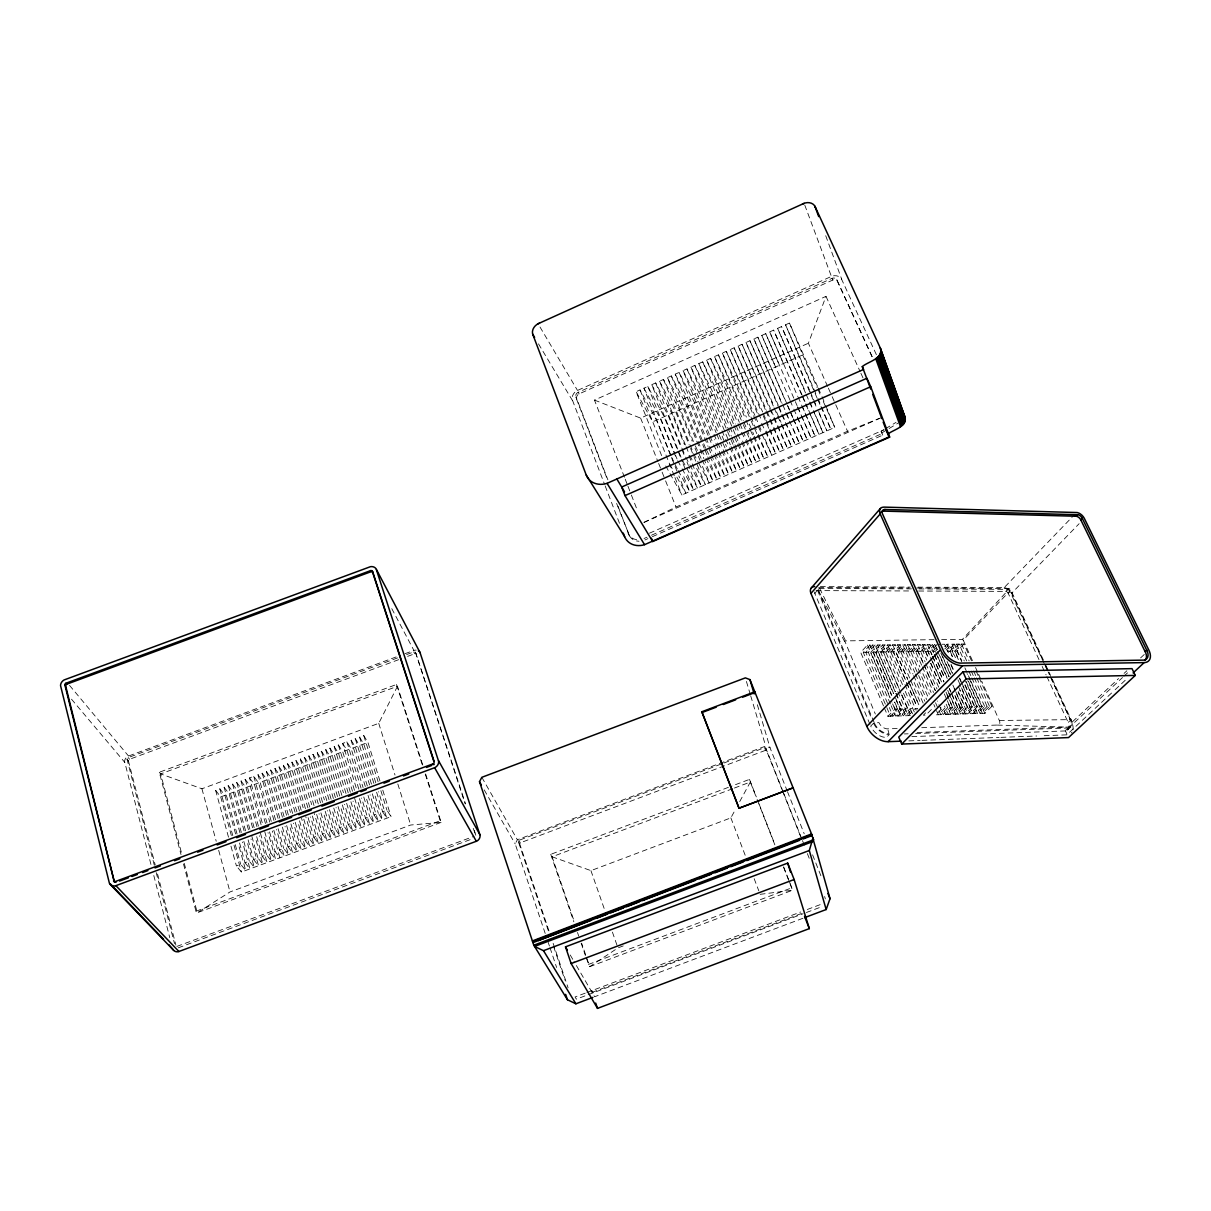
<?xml version="1.0" encoding="UTF-8"?>
<svg xmlns="http://www.w3.org/2000/svg" width="1211" height="1211" viewBox="0 0 1211 1211"><rect width="100%" height="100%" fill="white"/><g stroke="black" fill="none" stroke-linecap="round" stroke-linejoin="round"><path stroke-width="0.75" stroke-dasharray="5 3.75" d="M827.582 386.385L808.388 343.228L825.993 296.362L594.48 400.099L624.543 477.452M159.292 772.255L160.639 773.905L201.934 788.77L378.74 723.33L397.48 686.259L396.481 684.487L159.292 772.255L181.014 854.557M548.961 930.911L519.716 843.916L520.291 842.826L765.473 750.351L766.608 750.79L781.806 789.133M545.207 933.454L515.175 843.885L517.369 839.738L765.685 746.082L770.029 747.762L786.772 789.89M548.205 930.396L518.293 841.433L518.883 840.343L722.225 763.657M728.386 787.347L550.763 854.33L552.095 856.782L590.938 870.633L730.869 817.879L735.289 809.735M739.709 801.591L750.336 782.034L749.488 779.384L730.142 786.681M869.982 724.39L814.882 593.572L817.38 589.999M883.5 705.937L860.703 652.396L867.454 645.069L869.998 645.039L891.493 695.205M869.998 645.039L863.246 652.366L890.479 716.216L897.427 709.04L894.46 702.123M895.111 691.617L875.069 644.994L872.541 645.024L865.774 652.335L888.602 705.801M875.069 644.994L868.302 652.305L890.403 704M900.939 693.222L880.125 644.933L877.597 644.963L870.83 652.26L889.994 697.036M880.125 644.933L873.343 652.229L891.796 695.25M902.467 684.593L885.165 644.873L882.652 644.903L875.871 652.199L893.582 693.479M941.628 639.59L962.382 639.393L1008.93 589.348L1044.245 663.567M885.165 644.873L878.384 652.169L895.368 691.693M880.897 652.139L887.678 644.857L890.191 644.827L905.843 680.93M890.191 644.827L883.394 652.108L898.925 688.136M885.907 652.078L892.704 644.797L895.217 644.767L910.127 679.114M888.405 652.033L895.217 644.767M890.902 652.002L897.714 644.736L900.212 644.721L912.988 674.027M900.212 644.721L893.4 651.972L905.995 681.066M927.611 696.083L905.192 644.661L902.71 644.691L895.883 651.942L907.75 679.295M898.365 651.912L905.192 644.661M900.848 651.881L907.675 644.63L910.172 644.6L919.921 667.034M903.33 651.851L910.172 644.6M905.813 651.806L912.64 644.585L915.122 644.555L923.357 663.325M908.28 651.775L915.122 644.555M910.748 651.745L917.59 644.524L920.072 644.494L926.778 660.071M913.215 651.715L920.072 644.494M972.448 660.646L963.229 640.135L1010.262 590.514M915.683 651.685L922.54 644.464L924.992 644.449L931.759 659.768M924.992 644.449L918.135 651.654L923.357 663.552M920.602 651.624L927.459 644.419L929.912 644.388L933.666 652.896M923.054 651.594L929.912 644.388M937.072 649.429L934.816 644.343L932.364 644.358L925.492 651.563L927.732 656.65M934.816 644.343L927.944 651.533L930.184 656.604M937.253 644.313L930.381 651.488L931.88 654.879M932.818 651.457L939.706 644.282M937.556 649.035L935.255 651.427L860.703 652.396M944.716 646.598L947.017 644.207L949.439 644.176L955.479 657.694M944.837 648.945L949.439 644.176M917.908 587.153L1004.191 587.607L1073.809 515.356M946.109 650.11L951.861 644.146L954.283 644.131L961.837 661.009M954.283 644.131L947.38 651.276L957.371 651.14M918.71 591.013L1005.735 591.377L1008.687 588.485A2.316 1.423 43 0 1 1010.837 590.105L1045.048 663.552M966.681 660.934L959.127 644.07L956.705 644.101L949.802 651.246L952.043 656.286M884.242 707.663L887.92 716.306L894.868 709.116L897.427 709.04M959.127 644.07L952.209 651.215L955.207 657.936M1038.993 659.601L1008.233 593.39L1011.034 590.499M971.51 660.843L963.941 644.025L961.534 644.04L954.616 651.185L958.476 659.813M1042.489 659.556L1011.639 593.269L1079.122 523.697M895.852 693.343L902.528 708.889L899.985 708.965L893.022 716.14L889.343 707.527M963.941 644.025L957.023 651.155L961.655 661.509M902.528 708.889L895.565 716.064L891.145 705.725M901.68 694.947L907.614 708.738L900.651 715.913L894.747 702.138M925.658 712.825L923.327 715.201L925.825 715.126L932.848 708.011M946.018 692.117L952.769 707.436L950.287 707.512L943.233 714.581L937.284 700.987M952.769 707.436L945.715 714.505L942.733 707.708M951.695 693.691L957.704 707.285L955.237 707.36L948.183 714.429L944.459 705.952M957.704 707.285L950.65 714.354L946.169 704.181M955.873 691.875L962.639 707.148L960.172 707.224L953.118 714.278L947.88 702.41M962.639 707.148L955.57 714.202L945.867 692.177M958.522 686.667L967.559 706.997L965.106 707.073L958.022 714.127L947.562 690.437M967.559 706.997L960.474 714.051L951.513 693.752M961.912 683.155L972.463 706.861L970.011 706.936L962.927 713.975L954.707 695.386M972.463 706.861L965.379 713.9L954.147 688.559M966.03 681.369L977.353 706.724L974.916 706.785L967.816 713.824L958.083 691.875M977.353 706.724L970.253 713.748L959.763 690.134M970.904 681.263L982.227 706.573L979.79 706.649L972.69 713.673L959.96 685.017M982.227 706.573L975.127 713.597L959.384 678.221M974.234 677.782L987.086 706.437L984.664 706.513L977.549 713.521L964.804 684.911M987.086 706.437L979.987 713.446L965.712 681.49M979.078 677.676L991.945 706.301L989.523 706.361L982.409 713.37L967.74 680.552M991.945 706.301L984.815 713.294L967.059 673.588M1071.145 719.637L1071.629 720.802A9.597 5.994 45.3 0 1 1068.768 727.932L1064.787 730.838L1065.786 730.717A9.582 5.994 45.3 0 0 1068.647 723.603L1068.178 722.422L1071.145 719.637L1048.998 672.06M1072.961 729.824A14.381 8.992 45.3 0 0 1071.75 722.437L1118.57 678.554M1124.08 673.377L1126.835 670.803M1140.611 657.891L1147.498 651.442M911.853 736.606L1065.453 730.929L1122.506 677.539M1123.869 676.268L1129.303 671.182M1067.935 729.612L1070.918 726.827M1069.54 732.277L1113.757 690.981M1115.149 689.695L1126.2 679.371M425.651 774.026L441.182 822.375L410.711 825.009L230.014 891.947L197.302 912.731L195.97 911.247L183.421 863.7M652.366 536.685L882.728 435.143L881.124 431.328L884.106 429.542M885.589 428.649L896.004 422.397M881.744 432.948L887.678 429.375M889.162 428.482L898.078 423.139M876.386 354.672L841.251 278.5A8.992 7.478 -23.2 0 0 832.275 276.047L576.466 390.911A9.128 7.629 -31.4 0 0 572.137 399.388L604.501 484.188M872.162 356.685L836.665 279.347A4.254 3.542 -23.2 0 0 832.426 278.182L577.738 392.515A4.481 3.739 -31.4 0 0 575.619 396.678L607.211 479.026M871.996 356.655L837.316 281.088A4.254 3.542 -23.2 0 0 833.062 279.923L578.676 394.09A4.481 3.739 -31.4 0 0 576.557 398.252L607.877 479.844M396.148 656.937L127.851 756.285A5.828 4.935 -36.4 0 0 124.612 761.658L151.451 866.41M154.312 865.26L127.049 759.327A1.816 1.529 -36.4 0 1 128.048 757.647L397.783 657.83M398.767 659.632L129.441 759.312A1.801 1.529 -36.4 0 0 128.427 760.977L155.22 864.972M643.995 522.35L675.995 507.031L847.533 431.267L879.398 418.385M661.63 455.608L636.108 391.683L640.014 389.942L656.468 420.141L678.13 474.106M670.955 455.548L643.919 388.186L647.824 386.445L664.128 416.72L682.368 461.966M680.991 457.183L651.73 384.689L655.651 382.933L671.772 413.314L684.472 444.619M685.456 445.027L659.556 381.193L663.477 379.437L679.432 409.893L692.192 441.198M693.419 441.485L667.397 377.681L671.303 375.925L687.106 406.472L704.196 448.191M705.619 448.297L675.223 374.169L679.144 372.413L694.766 403.066L708.359 436.066M709.358 434.416L683.065 370.657L686.985 368.901L702.441 399.63L716.11 432.63M717.321 430.874L690.921 367.145L694.842 365.389L710.13 396.209L730.354 444.8M732.897 444.255L698.762 363.633L702.698 361.877L717.805 392.788L735.228 434.416M733.291 423.774L706.634 360.121L710.554 358.35L725.495 389.352L739.346 422.291M741.283 420.232L714.49 356.594L718.426 354.838L746.385 417.114M749.276 416.675L722.361 353.067L726.297 351.311L754.877 415.403M757.284 413.118L730.233 349.555L734.169 347.784L762.658 411.952M765.291 409.56L738.12 346.028L742.055 344.257L770.423 408.501M773.299 406.003L745.991 342.486L749.942 340.73L778.204 405.034M781.322 402.43L753.893 338.959L757.844 337.188L789.739 410.226M789.89 399.842L761.78 335.417L765.73 333.661L797.095 405.655M783.35 363.557L769.696 331.89L773.647 330.119L802.151 395.225M805.497 392.924L777.598 328.348L781.549 326.576L809.448 389.942M817.107 398.086L785.515 324.805L789.466 323.034L817.486 386.37M594.48 400.099L640.619 418.113L808.388 343.228M789.466 323.034L802.711 354.929L652.653 421.837L636.108 391.683M665.762 465.978L681.929 494.981L834.757 427.407L825.569 405.185M644.04 522.395L881.078 417.719M649.459 533.203L884.181 429.678M644.04 538.501L647.022 537.184M651.488 535.217L882.123 433.538L881.124 431.328M644.933 539.97L647.915 538.653M723.981 762.975L764.656 747.641L765.791 748.095L783.108 791.737M732.64 788.709L552.095 856.782L574.544 922.373M734.411 788.043L750.336 782.034L756.466 797.746M623.196 945.927L617.928 947.91L589.696 966.681L586.003 957.341M588.425 964.44L791.797 887.814L789.072 880.821M585.201 993.156L575.043 996.986L576.36 999.151L586.487 995.336M586.896 992.52L800.622 912.004M807.283 909.491L821.951 903.966M592.043 992.384L801.425 913.518M588.183 994.7L803.135 913.73M806.39 912.504L822.647 906.373M802.893 918.286L594.601 996.759L574.029 961.489M228.501 837.179L215.649 790.435L219.887 788.876L224.913 795.355L235.797 834.697M237.053 834.016L224.126 787.301L228.364 785.742L233.329 792.236L244.289 831.548M245.606 830.837L232.588 784.168L236.826 782.609L241.746 789.118L252.781 828.415M254.159 827.673L241.065 781.034L245.288 779.475L250.162 786L261.258 825.266M262.212 822.723L249.527 777.901L253.765 776.342L258.579 782.881L269.75 822.133M271.264 821.346L257.988 774.768L262.227 773.208L266.995 779.778L278.242 818.984M279.817 818.182L266.465 771.634L270.689 770.06L275.412 776.66L286.719 815.836M288.369 815.003L274.927 768.501L279.166 766.926L283.828 773.541L295.212 812.702M296.922 811.839L283.389 765.367L287.628 763.793L292.245 770.423L303.174 807.782M305.475 808.676L291.866 762.234L296.089 760.659L300.661 767.305L311.666 804.634M314.027 805.512L300.328 759.1L304.551 757.526L309.077 764.202L320.673 803.271M322.565 802.348L308.79 755.967L313.028 754.392L317.494 761.083L329.15 800.123M331.118 799.184L317.252 752.833L321.49 751.259L325.91 757.965L337.642 796.989M339.67 796.005L325.714 749.7L329.952 748.126L334.327 754.847L346.119 793.841M348.223 792.842L334.191 746.566L338.414 744.992L342.728 751.743L354.611 790.707M356.216 787.907L342.652 743.433L346.876 741.859L351.145 748.625L363.088 787.559M365.313 786.514L351.114 740.299L355.338 738.74L359.561 745.507L371.58 784.425M373.866 783.35L359.576 737.166L363.784 735.607L367.947 742.404L380.042 781.292M215.649 790.435L220.705 796.914L367.947 742.404M230.968 846.171L236.417 865.941L240.717 864.351L245.697 870.467L238.279 843.643M239.551 842.992L245.016 862.747L249.315 861.157L254.249 867.303L246.772 840.495M248.119 839.813L253.614 859.568L257.928 857.963L262.802 864.139L255.279 837.346M256.687 836.65L262.227 856.374L266.526 854.784L271.355 860.96L263.786 834.197M264.74 831.685L270.825 853.195L275.139 851.59L279.908 857.797L272.293 831.049M273.822 830.292L279.438 850.001L283.737 848.411L288.46 854.633L280.785 827.9M282.39 827.128L288.036 846.822L292.335 845.217L297.013 851.454L289.293 824.752M290.958 823.949L296.634 843.628L300.949 842.039L305.55 848.29L297.8 821.603M299.526 820.786L305.248 840.449L309.547 838.845L314.103 845.127L305.777 816.668M308.094 817.607L313.846 837.255L318.145 835.666L322.656 841.963L314.285 813.52M316.661 814.428L322.444 834.076L326.743 832.472L331.209 838.799L323.307 812.157M325.214 811.264L331.057 830.882L335.356 829.293L339.761 835.62L331.799 809.009M333.782 808.085L339.655 827.703L343.954 826.099L348.299 832.457L340.306 805.86M342.35 804.921L348.253 824.509L352.552 822.92L356.851 829.293L348.798 802.711M350.918 801.743L356.851 821.33L361.15 819.741L365.404 826.129L357.306 799.563M359.485 798.579L365.45 818.136L369.749 816.547L373.942 822.965L365.798 796.414M368.038 795.4L374.048 814.958L378.347 813.368L382.494 819.802L374.305 793.266M376.606 792.236L382.646 811.779L386.93 810.189L391.032 816.638L241.413 872.056L236.417 865.941M195.97 911.247L440.229 820.755L441.182 822.375L197.302 912.731L184.284 863.413M176.897 946.397L474.061 836.286M178.274 947.819L471.427 839.193M405.004 653.668L414.54 650.216A5.752 4.995 -27.2 0 1 416.175 650.14M406.654 654.545L413.89 651.881A1.786 1.544 -27.2 0 1 415.585 652.562L465.433 803.574M407.623 656.362L414.858 653.698A1.786 1.544 -27.2 0 1 416.539 654.379L416.599 654.5M760.145 894.323L792.569 890.236L791.797 887.814M917.121 732.504L1068.238 727.024A8.492 5.298 45.3 0 0 1070.766 720.712L1048.196 672.06M818.485 588.834A2.392 1.559 40.9 0 0 818.303 590.135L874.433 723.088L878.944 722.589L879.398 723.527A7.569 5.011 43.6 0 0 886.8 728.84L897.154 728.553M921.722 727.705L997.94 725.026A5.207 3.33 44.7 0 0 999.62 721.15L981.682 681.157M934.09 639.665L844.703 640.891L875.311 714.006M816.063 590.605L911.141 590.968M818.742 587.547L909.189 587.971M819.241 588.455L911.444 588.864M908.84 740.875L920.118 740.436M921.995 740.375L959.596 738.937M961.473 738.861L999.075 737.438M1000.967 737.363L1036.692 736M1044.2 735.713L1066.77 734.85M904.375 733.942L908.129 733.805M915.637 733.533L1067.769 728.038M887.92 716.306L910.763 715.595M985.179 713.294L935.8 714.823L942.839 707.724L940.341 707.799M907.614 708.738L905.086 708.813L898.108 715.989L892.946 703.924M999.363 720.484L1070.327 719.637M942.143 644.252L944.58 644.237L948.349 652.699M820.362 586.624L910.4 587.108M916.682 588.001L1008.536 588.47M918.952 588.909L1008.899 589.333M997.364 725.086L1067.315 727.115M1005.735 591.377L1005.872 591.392A2.316 1.423 43 0 1 1008.021 592.996L1008.233 593.39M1004.191 587.607L1004.797 587.683A6.948 4.269 43 0 1 1011.639 593.269M962.397 639.393L963.229 640.135M71.494 699.186L124.688 762.279M127.064 759.464L128.442 761.113M69.542 685.396L128.472 755.967M128.184 757.586L129.577 759.236M245.016 862.747L249.966 868.877L242.518 842.069M253.614 859.568L258.518 865.714L251.025 838.92M262.227 856.374L267.071 862.55L259.532 835.772M270.825 853.195L275.624 859.386L268.04 832.623M224.126 787.301L229.121 793.795L240.05 833.123M279.438 850.001L284.176 856.207L276.547 829.474M232.588 784.168L237.538 790.677L248.527 829.989M288.036 846.822L292.729 853.044L285.039 826.326M241.065 781.034L245.954 787.559L257.02 826.841M296.634 843.628L301.282 849.88L293.546 823.177M249.527 777.901L254.371 784.44L265.512 823.692M305.248 840.449L309.834 846.716L301.524 818.242M257.988 774.768L262.787 781.322L273.989 820.558M266.465 771.634L271.203 778.219L282.481 817.41M313.846 837.255L318.387 843.537L310.546 816.88M274.927 768.501L279.62 775.101L290.458 812.49M322.444 834.076L326.925 840.373L319.053 813.731M283.389 765.367L288.036 771.982L299.45 811.128M331.057 830.882L335.477 837.21L327.56 810.583M291.866 762.234L296.453 768.864L307.942 807.979M339.655 827.703L344.03 834.046L336.053 807.434M300.328 759.1L304.869 765.746L315.904 803.06M348.253 824.509L352.583 830.882L344.56 804.286M308.79 755.967L313.286 762.642L324.381 799.926M356.851 821.33L361.12 827.703L353.052 801.137M317.252 752.833L321.702 759.524L333.403 798.564M365.45 818.136L369.673 824.54L361.559 797.988M325.714 749.7L330.119 756.406L341.88 795.415M374.048 814.958L378.226 821.376L370.051 794.84M334.191 746.566L338.52 753.287L350.357 792.266M382.646 811.779L386.763 818.212L378.559 791.691M342.652 743.433L346.936 750.184L358.85 789.133M351.114 740.299L355.353 747.066L367.327 785.984M616.611 503.443L629.538 535.898A13.154 11.338 -31.6 0 0 639.014 541.256M628.009 533.082L629.538 535.898M359.576 737.166L363.769 743.948L375.819 782.851M538.486 343.848L572.334 400.326M575.709 397.087L576.648 398.676M540 327.015L577.435 390.336M578.177 392.258L579.115 393.847M591.967 990.613L593.239 992.793M570.23 954.995L573.075 959.869M484.188 789.86L515.175 843.885M481.842 777.311L517.369 839.738M518.293 841.433L519.716 843.916M518.883 840.343L520.291 842.826M669.744 464.222L673.316 470.67M676.888 477.119L685.82 493.255L678.826 475.847M677.282 468.914L671.651 457.274M678.16 470.534L689.71 491.53L682.701 474.122M677.706 460.68L681.248 467.158M682.126 468.778L693.6 489.804L686.592 472.411M643.919 388.186L660.298 418.431L676.404 458.469M682.565 460.528L697.506 488.094L689.059 467.219M685.683 457.152L701.396 486.368L688.711 455.064M689.664 455.381L693.146 461.875M696.613 468.385L705.302 484.642L689.044 444.649M651.73 384.689L667.942 415.025L681.324 448.07M693.646 453.61L697.975 461.754M698.838 463.374L709.207 482.917L700.7 462.057M413.753 651.927L414.707 653.743M659.556 381.193L675.602 411.604L688.332 442.908M391.774 608.633L413.874 650.383M701.078 458.363L694.13 443.211M701.941 459.998L713.097 481.191L704.575 460.331M701.638 450.068L705.044 456.592M705.907 458.227L717.003 479.465L707.754 456.88M706.467 449.932L709.025 454.836M709.873 456.471L720.908 477.74L711.629 455.154M667.397 377.681L683.261 408.183L703.863 458.591M709.616 446.526L712.991 453.081M713.839 454.715L724.814 476.014L714.081 449.962M818.454 590.544L844.763 641.845M675.223 374.169L690.936 404.777L708.072 446.465M713.612 444.755L716.973 451.309M717.805 452.959L728.719 474.288L714.384 439.548M683.065 370.657L698.611 401.341L711.508 432.599M717.608 442.969L720.954 449.553M721.786 451.188L732.64 472.562L720.409 443.044M724.935 447.782L718.047 432.584M725.752 449.432L736.545 470.822L729.34 453.474M725.601 439.426L728.901 446.026M729.733 447.676L740.451 469.096L731.066 446.541M690.921 367.145L706.285 397.919L719.258 429.163M819.635 588.425L845.46 640.513M733.715 445.905L744.371 467.37L734.956 444.815M698.762 363.633L713.96 394.498L731.338 436.142M734.426 437.534L736.878 442.484M737.681 444.149L748.292 465.645L738.846 443.09M737.62 434.098L740.86 440.728M741.662 442.378L752.198 463.904L741.299 437.898M706.634 360.121L721.65 391.062L735.471 424.017M741.616 432.327L744.841 438.957M745.643 440.622L756.118 462.178L743.721 432.705M874.433 723.088L875.19 724.647A12.549 8.326 43.6 0 0 887.481 733.457L888.965 733.518L887.693 728.871M748.837 437.186L742.01 421.943M749.624 438.851L760.039 460.437L747.611 430.98M750.426 430.435L752.818 435.415M753.62 437.08L763.959 458.712L754.438 436.187M714.49 356.594L729.355 387.641L743.236 420.58M756.814 433.644L750.003 418.385M757.602 435.324L767.88 456.971L758.328 434.446M722.361 353.067L737.045 384.205L757.602 432.721M758.449 426.877L771.801 455.245L764.444 437.913M761.674 423.426L764.792 430.117M765.579 431.782L775.721 453.504L766.139 430.995M1045.835 665.263L1048.211 670.349M1045.653 666.353L1049.604 674.845M1050.391 676.555L1071.75 722.437M1045.032 665.263L1047.409 670.364M730.233 349.555L761.719 420.595M1042.156 666.398L1046.092 674.89M1046.879 676.586L1068.178 722.422M1065.453 730.929L1066.997 734.26M768.788 428.346L762.022 413.057M769.56 430.011L779.657 451.779L770.045 429.269M769.696 419.869L772.785 426.575M773.557 428.24L783.578 450.038L770.241 418.87M738.12 346.028L766.533 410.226M773.708 418.083L776.781 424.804M777.553 426.469L787.513 448.297L774.147 417.144M825.993 296.362L860.128 371.565M860.9 373.276L864.003 380.118M745.991 342.486L773.572 405.034M777.734 416.296L780.777 423.017M781.534 424.698L791.434 446.556L781.761 424.062M975.521 667.488L977.837 672.62M978.609 674.315L980.91 679.447M976.051 670.955L978.321 675.995M961.534 644.04L969.103 660.888M973.629 671L975.899 676.041M976.656 677.736L989.523 706.361M781.746 414.51L795.37 444.831L786.408 424.062M971.222 671.045L973.477 676.101M956.705 644.101L964.259 660.964M968.8 671.091L971.055 676.147M971.812 677.827L984.664 706.513M964.864 667.761L970.147 679.568M951.861 644.146L958.658 659.359M968.467 681.309L979.79 706.649M947.017 644.207L953.042 657.74M965.106 684.805L974.916 706.785M959.657 678.084L961.156 681.475M753.893 338.959L782.109 403.308M785.772 412.724L788.785 419.475M789.527 421.156L799.305 443.09L791.827 425.788M828.354 388.11L831.427 395.013M832.184 396.739L847.533 431.267M951.18 664.582L954.192 671.363M957.962 679.825L970.011 706.936M950.953 664.794L953.95 671.53M948.743 664.627L952.497 673.104M947.032 661.463L952.285 673.271M942.521 656.18L950.802 674.845M958.325 691.814L965.106 707.073M940.871 653.062L950.605 674.996M940.084 656.226L949.106 676.586M952.86 685.078L955.116 690.164M937.692 651.397L948.909 676.737M932.364 644.358L936.875 654.561M937.632 656.256L947.396 678.342M954.919 695.326L960.172 707.224M936.012 653.123L947.229 678.478M818.242 388.08L821.27 394.937M802.711 354.929L817.198 387.717M817.97 389.442L820.256 394.619M823.313 401.522L834.757 427.407M934.423 654.591L944.943 678.387M949.439 688.59L950.953 691.996M934.317 654.848L944.777 678.523M949.273 688.681L950.756 692.056M927.459 644.419L931.955 654.621M932.712 656.332L943.975 681.838M947.729 690.346L955.237 707.36M932.621 656.574L943.838 681.96M785.515 324.805L817.243 396.724M817.864 399.812L820.15 404.989M820.907 406.714L830.807 429.148L821.558 406.972M932.5 661.463L941.507 681.899M792.781 417.704L786.075 402.37M793.523 419.384L803.226 441.349L793.493 418.87M930.926 658.3L941.386 682.02M922.54 644.464L927.777 656.392M930.79 663.204L939.781 683.655M944.292 693.873L946.533 698.989M947.29 700.685L950.287 707.512M930.714 663.431L939.675 683.761M810.189 391.653L816.835 407.047M813.187 399.812L781.549 326.576M813.959 401.552L816.229 406.729M819.272 413.632L826.871 430.904L817.546 408.743M929.806 666.655L938.707 687.212M917.59 644.524L925.068 661.811M925.809 663.507L936.996 688.968M777.598 328.348L805.421 391.728M806.254 394.65L813.065 410.196M813.822 411.922L822.92 432.645L813.535 410.514M924.114 665.036L935.346 690.648L924.099 665.248M912.64 644.585L921.632 665.278M922.373 666.792L933.56 692.48M802.908 396.951L805.148 402.082M801.591 394.65L773.647 330.119M802.348 396.375L809.145 411.922M809.902 413.647L818.984 434.386L805.905 403.793M922.888 673.664L931.077 692.541M935.543 702.758L940.765 714.657L947.804 707.572L945.322 707.648L938.283 714.747L933.848 704.514M907.675 644.63L929.352 694.312M761.78 335.417L775.63 367.009M793.826 409.167L796.793 415.933M797.534 417.613L807.162 439.608L795.899 413.678M769.696 331.89L797.686 396.391M798.125 397.011L815.048 436.127L801.879 405.594M902.71 644.691L914.729 672.272M915.471 673.982L926.612 699.549M797.549 406.76L811.098 437.867L801.531 415.842M913.639 675.571L924.871 701.32M765.73 333.661L779.49 365.283M797.852 407.38L800.789 414.147M897.714 644.736L911.247 675.783M914.123 682.489L923.13 703.091M790.102 400.584L793.069 407.441M910.869 680.824L920.632 703.167M908.492 681.006L918.877 704.938L908.356 680.885M892.704 644.797L907.614 679.159M790.495 411.952L792.736 417.144M757.844 337.188L785.333 400.659M906.736 682.777L917.105 706.724M906.585 682.656L917.015 706.724M887.678 644.857L904.239 682.822M904.98 684.533L916.091 710.221M782.851 405.034L785.848 411.952M786.59 413.678L788.83 418.87M905.253 691.375L914.32 712.007L917.756 708.45L915.228 708.526L908.235 715.671L877.597 644.963M882.652 644.903L900.696 686.365M903.467 693.161L912.534 713.794M778.961 406.76L785.667 422.336M749.942 340.73L778.052 405.942M778.794 407.653L781.019 412.8M901.892 695.008L910.021 713.885M776.554 411.952L781.019 422.336M774.041 407.713L776.993 414.586M896.11 693.403L905.707 715.746L912.7 708.602L910.157 708.677L903.179 715.822L894.323 695.19M872.541 645.024L893.309 693.403M896.276 700.321L899.985 708.965M771.165 410.226L773.39 415.418M742.055 344.257L772.981 416.372M867.454 645.069L891.917 702.183M892.643 703.924L894.868 709.116M767.274 411.952L769.5 417.144M766.018 411.271L768.97 418.143M763.384 413.678L765.609 418.87M766.351 420.611L769.303 427.528M734.169 347.784L761.28 411.346M809.932 402.007L812.823 408.818M755.619 417.129L761.507 430.995M726.297 351.311L756.92 423.487M749.306 424.047L753.711 434.446M718.426 354.838L745.28 418.446M746.006 420.172L749.639 428.77M817.561 590.514L871.375 717.987M743.963 422.306L746.884 429.239M740.088 424.032L742.994 430.965M710.554 358.35L737.287 422.003M738.014 423.729L740.905 430.601M736.197 425.757L738.377 430.949M734.017 425.5L736.894 432.372M735.955 436.157L738.12 441.349M702.698 361.877L729.294 425.545M730.021 427.271L732.897 434.159M732.065 437.867L734.229 443.075M818 398.434L820.846 405.261M694.842 365.389L721.317 429.103M722.028 430.813L724.889 437.701M822.027 396.648L824.858 403.475M722.134 436.111L726.464 446.526M716.821 434.355L719.697 441.304M686.985 368.901L713.34 432.645M714.051 434.371L716.897 441.258M710.07 436.142L712.901 443.029M709.086 437.792L711.22 443.014M679.144 372.413L705.362 436.187M706.074 437.913L708.904 444.8M708.783 448.206L710.918 453.414M704.908 449.917L707.042 455.139M671.303 375.925L697.4 439.714M698.111 441.44L700.927 448.342M695.023 448.146L699.988 460.316M663.477 379.437L689.437 443.256M690.149 444.982L692.949 451.885M686.168 446.753L688.968 453.656M655.651 382.933L681.49 446.783M682.187 448.509L684.972 455.427M682.02 449.811L684.139 455.033M686.955 461.996L688.363 465.478M683.08 463.707L685.88 470.67M647.824 386.445L674.936 453.777M675.617 455.503L677.01 458.954M640.014 389.942L674.255 475.817M674.951 477.558L681.929 494.981M640.619 418.113L657.951 461.694M658.648 463.45L661.433 470.413M662.114 472.154L664.9 479.132M665.596 480.873L675.995 507.031M787.468 791.646L804.21 833.773M812.581 854.845L821.648 877.657M783.789 793.477L801.788 838.875M802.484 840.616L804.558 845.853M782.488 790.874L800.456 836.18M807.359 853.604L810.129 860.567M749.488 779.384L756.315 796.883M759.04 803.877L774.737 844.097M783.608 866.819L788.391 879.065M757.147 799.487L774.858 844.869M783.714 867.56L792.569 890.236L589.696 966.681L581.81 943.641M625.224 479.208L627.283 484.476M627.964 486.232L630.689 493.271M631.385 495.027L637.531 510.845M618.049 506.319L628.918 534.551M605.167 485.929L619.911 524.363M730.869 817.879L745.507 856.101M754.165 878.686L758.813 890.842M882.123 433.538L882.728 435.143M804.755 205.068L831.382 276.35M832.108 278.288L832.759 280.029M836.816 279.574L837.467 281.315M825.72 235.721L841.69 279.181M814.882 593.572L814.7 593.072A3.497 2.286 40.9 0 1 814.609 592.012M590.938 870.633L605.046 911.035M612.403 932.107L617.322 946.154M550.763 854.33L573.847 921.813M577.496 932.47L578.707 936.027M581.129 943.127L585.382 955.555M553.139 943.339L568.08 987.737M553.578 946.397L564.947 980.199M548.22 942.415L549.416 946.003M550.021 947.789L556.621 967.498M474.273 830.519L476.029 835.908L472.79 827.189M415.645 652.684L465.206 804.028M422.775 765.064L397.48 686.259L160.639 773.905L181.862 854.27M396.481 684.487L422.382 765.17M425.258 774.132L440.229 820.755M378.74 723.33L394.998 775.055M397.813 783.986L410.711 825.009M382.782 790.117L391.032 816.638M363.784 735.607L378.12 781.776M380.875 790.647L386.93 810.189M355.338 738.74L369.582 784.94M372.322 793.81L378.347 813.368M346.876 741.859L361.045 788.104M363.769 796.989L369.749 816.547M338.414 744.992L352.492 791.267M354.656 798.382L361.15 819.741M329.952 748.126L343.409 792.645M346.634 803.332L352.552 822.92M764.656 747.641L765.473 750.351M321.49 751.259L335.402 797.595M338.066 806.511L343.954 826.099M746.415 681.46L750.169 694.024M750.699 695.825L765.685 746.082M765.791 748.095L766.608 750.79M313.028 754.392L326.849 800.759M329.498 809.675L335.356 829.293M304.551 757.526L318.296 803.922M320.93 812.853L326.743 832.472M757.344 704.726L770.029 747.762M296.089 760.659L309.744 807.086M312.377 816.017L318.145 835.666M287.628 763.793L301.191 810.265M303.81 819.196L309.547 838.845M279.166 766.926L292.638 813.429M295.242 822.36L300.949 842.039M270.689 770.06L284.101 816.592M286.674 825.539L292.335 845.217M262.227 773.208L275.548 819.756M278.106 828.718L283.737 848.411M824.646 896.488L825.327 898.91M253.765 776.342L266.995 822.92M269.538 831.881L275.139 851.59M245.288 779.475L258.443 826.099M260.456 833.259L266.526 854.784M236.826 782.609L249.89 829.263M251.888 836.438L257.928 857.963M228.364 785.742L241.337 832.426M243.835 841.403L249.315 861.157M219.887 788.876L232.784 835.59M235.252 844.582L240.717 864.351M220.705 796.914L231.558 836.271M234.026 845.217L241.413 872.056M201.934 788.77L216.224 841.267M218.676 850.319L230.014 891.947M157.581 874.07L175.898 945.125M156.189 872.556L174.52 943.687M153.797 875.538L169.752 937.647M636.623 539.667A13.17 11.353 -31.6 0 1 628.63 534.429M1072.053 732.11A14.381 8.992 45.3 0 1 1071.311 733.033M873.555 723.164L870.709 726.1L871.496 727.75A13.684 9.098 43.6 0 0 884.923 737.363L886.482 737.423L889.343 734.487L887.784 734.441A13.699 9.082 43.6 0 1 874.342 724.799L873.555 723.164"/><path stroke-width="1.5" d="M887.708 434.28C892.825 429.693 907.069 427.15 905.101 417.326L880.261 347.935L814.867 206.158L818.697 216.587M870.77 389.17L862.293 366.615C867.636 361.741 882.577 359.137 880.609 348.844M804.664 917.62L826.159 909.537L830.019 898.729L811.885 834.863L533.112 942.597M813.05 837.785L809.296 850.516L826.159 909.537M592.89 997.395L575.891 1003.798L567.444 999.741L533.809 945.216L479.495 781.67L481.842 777.311L745.355 677.872L749.942 679.613L811.521 833.955L812.081 835.545L803.241 838.935M811.279 588.001L880.412 508.438M901.317 741.162L888.147 741.662A18.71 12.428 43.6 0 1 866.834 726.373L810.946 593.435L880.215 513.933A8.704 5.404 40.8 0 1 883.909 507.106L1077.215 512.541A7.205 4.208 42.8 0 1 1084.314 518.338L1148.876 650.156A14.926 8.886 44.9 0 1 1144.168 662.599L1133.118 672.922M880.942 512.389A5.767 3.588 40.8 0 1 882.955 511.148L885.029 509.468L1077.911 514.72A4.42 2.589 42.8 0 1 1081.998 517.793L1147.377 651.473A12.049 7.175 44.9 0 1 1144.092 660.116L959.808 663.113A16.424 10.415 43.3 0 1 943.732 651.518L882.289 513.388A5.767 3.588 40.8 0 1 884.393 509.498L885.029 509.468M866.834 726.373L940.493 649.762L880.215 513.933M1075.292 516.219L1076.806 514.66M883.591 511.118L1076.064 516.234L1077.563 514.675M1145.091 660.313A12.034 7.175 44.9 0 0 1145.773 652.971L1080.817 519.913L1082.316 518.369M888.147 741.662L962.624 665.717L1144.168 662.599M962.957 671.833L898.744 737.09L901.726 744.069L1068.526 737.575L1135.297 675.405L1132.013 668.639L962.957 671.833L966.136 678.962L1135.297 675.405M901.726 744.069L966.136 678.962M1145.182 651.594L1146.787 650.095M168.692 944.565L172.81 949.212A6.1 5.313 -41.5 0 0 178.274 951.725L477.013 841.024A5.979 5.404 -30.3 0 0 480.071 835.348L419.975 652.381A5.752 4.995 -27.2 0 0 418.385 650.837M113.501 880.897A1.771 1.514 -40.1 0 0 115.075 881.608L433.205 763.793A1.741 1.544 -29.4 0 0 434.113 762.173L372.277 571.183A1.665 1.423 -26.7 0 0 370.717 570.578L65.924 683.246A1.695 1.408 -35.5 0 0 64.849 684.851L114.288 881.714A1.771 1.514 -40.2 0 0 114.727 882.213M434.628 767.713L435.324 767.365A6.418 5.692 -29.4 0 0 438.639 761.356L376.152 568.943A6.146 5.238 -26.7 0 0 370.384 566.703L64.062 679.961A6.237 5.177 -35.5 0 0 60.55 685.638L109.414 883.273A6.539 5.601 -40.1 0 0 115.196 885.907L434.628 767.713L476.362 841.342M65.803 683.307L66.711 684.2L371.262 571.607A1.665 1.423 -26.7 0 1 372.821 572.213L434.022 761.159M66.711 684.2L66.59 684.26A1.695 1.408 -35.5 0 0 65.636 685.804L114.243 881.593M802.469 204.084L805.058 203.009A9.446 7.72 -23.7 0 1 814.428 205.476L815.487 207.505M538.078 323.761L804.104 203.327M534.611 337.385L532.689 334.16L586.26 475.09A18.861 16 -31.7 0 0 607.074 483.34L863.579 369.431L862.293 366.615M624.997 495.602L870.724 386.687L866.894 378.256L621.697 487.034L624.997 495.602L652.699 541.529L889.646 437.141L870.724 386.687M586.26 475.09L624.604 536.594A17.953 15.486 -31.6 0 0 644.555 544.678L888.95 437.004L883.152 422.139M539.531 323.11L537.048 324.366A9.582 7.856 -31.5 0 0 532.477 333.192L533.158 335.402M538.411 940.569L591.377 920.239M596.675 918.21L607.271 914.138M610.798 912.791L623.15 908.038M626.692 906.691L639.045 901.953M642.572 900.59L695.553 880.261M699.08 878.914L711.432 874.16M714.974 872.813L727.327 868.06M730.854 866.713L743.221 861.96M746.748 860.612L799.714 840.283M532.386 940.947L811.521 833.955M532.764 941.553L811.718 834.636M739.013 808.221L793.114 787.831L739.013 808.221L701.835 711.765L754.862 691.753L755.089 692.51L742.721 697.173M702.092 712.507L716.231 707.179M723.3 704.514L735.652 699.837M533.809 945.216L813.807 839.692M812.505 841.69L534.566 946.442L543.497 950.68L575.891 1003.798M543.497 950.68L809.296 850.516M565.492 946.851L787.71 863.11L794.128 879.519L809.326 928.61L597.507 1008.385L571.138 963.547L565.492 946.851L567.384 950.105M571.138 963.547L794.128 879.519M119.541 881.078L128.411 877.793M131.954 876.476L137.282 874.509M142.61 872.541L147.924 870.558M155.023 867.939L160.352 865.971M174.551 860.703L179.864 858.735M197.605 852.166L202.933 850.198M217.132 844.945L226.003 841.66M236.645 837.709L245.515 834.424M259.714 829.172L268.585 825.887M279.226 821.936L291.654 817.334M298.754 814.715L311.166 810.114M321.823 806.178L334.236 801.576M348.435 796.308L357.306 793.023M360.848 791.722L366.176 789.739M383.917 783.169L389.246 781.201M403.445 775.948L408.758 773.98M426.499 767.411L431.827 765.428M1076.064 516.234L1076.412 516.28A4.42 2.589 42.8 0 1 1080.5 519.352L1080.817 519.913M110.443 883.985L163.515 939.191M110.383 884.59L173.748 950.453M115.938 885.725L178.971 951.558M115.212 881.578L115.999 882.395M64.849 684.972L65.651 685.91M607.074 483.34L644.555 544.678M616.853 478.996L624.558 491.817M479.495 781.67L481.373 784.955M433.084 763.853L433.735 764.716A1.741 1.544 -29.4 0 0 434.128 764.398M438.518 760.675L479.95 834.712M370.581 570.608L371.126 571.637M372.322 571.289L372.882 572.319M376.439 569.518L420.232 652.926M900.03 406.139L905.101 417.326M885.907 428.921L889.646 437.141M827.93 893.461L830.019 898.729M804.543 916.364L809.326 928.61M651.397 538.199L652.699 541.529M701.835 711.765L738.771 807.54M623.256 533.097L624.604 536.594M872.722 394.377L881.85 418.658M875.689 358.562L900.454 426.635M877.597 357.275L902.271 425.424M876.673 357.972L901.393 426.075M879.746 354.747L904.314 423.002M879.141 355.656L903.739 423.88M878.429 356.503L903.043 424.683M880.261 347.935L905.298 418.249M880.881 350.796L905.374 419.203M880.806 351.811L905.298 420.172M880.594 352.81L905.101 421.14M880.23 353.794L904.768 422.094M595.691 1003.056L597.507 1008.385M565.643 994.367L567.444 999.741M787.71 863.11L790.465 871.996M749.942 679.613L754.165 693.964M810.946 593.435A8.371 5.449 40.9 0 1 813.111 586.82M813.898 586.654A8.371 5.449 40.9 0 1 814.731 586.593M962.624 665.717A19.452 12.337 43.3 0 1 940.493 649.762"/></g></svg>
